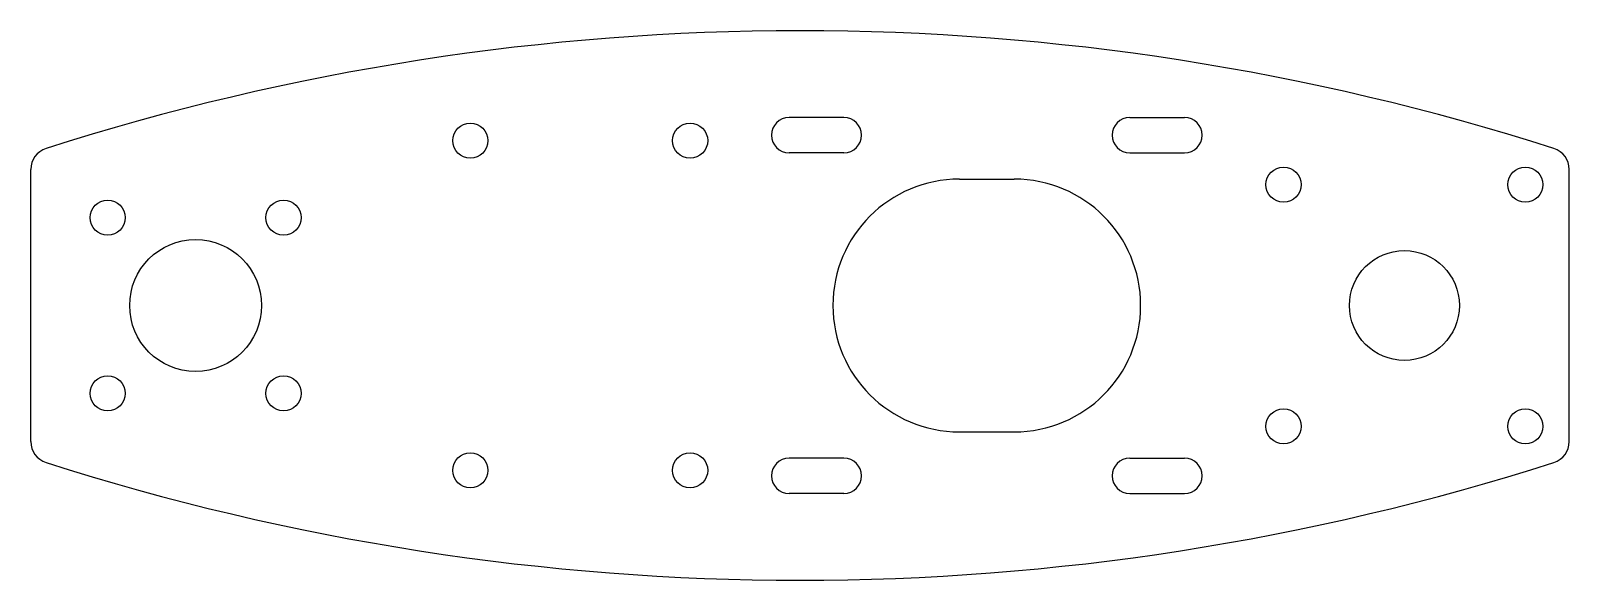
# Model space of a CAD drawing. Extents: x -70 to 70, y -25 to 25.
import ezdxf

# ---------------------------------------------------------------- set-up
doc = ezdxf.new("R2010")
doc.units = 0
doc.layers.add('VISIBLE', color=7, linetype='CONTINUOUS')

msp = doc.modelspace()

# ---------------------------------------------------------------- linework, layer by layer
at = {"layer": 'VISIBLE'}
for p, q in [((4, 17.1), (-1, 17.1)), ((30, 17.1), (35, 17.1)), ((4, 13.9), (-1, 13.9)), ((30, 13.9), (35, 13.9)), ((-70, -12.38), (-70, 12.38)), ((14.5, 11.5), (19.5, 11.5)), ((70, -12.38), (70, 12.38)), ((14.5, -11.5), (19.5, -11.5)), ((4, -13.9), (-1, -13.9)), ((30, -13.9), (35, -13.9)), ((4, -17.1), (-1, -17.1)), ((30, -17.1), (35, -17.1))]:
    msp.add_line(p, q, dxfattribs=at)
for centre, radius in [((-30, 15), 1.6), ((-10, 15), 1.6), ((44, 11), 1.6), ((66, 11), 1.6), ((-63, 8), 1.6), ((-47, 8), 1.6), ((-55, 0), 6), ((55, 0), 5), ((-63, -8), 1.6), ((-47, -8), 1.6), ((44, -11), 1.6), ((66, -11), 1.6), ((-30, -15), 1.6), ((-10, -15), 1.6)]:
    msp.add_circle(centre, radius, dxfattribs=at)
for centre, radius, start, end in [((0, -200), 225, 72.2459, 107.7541), ((-1, 15.5), 1.6, 90, 270), ((4, 15.5), 1.6, 270, 90), ((30, 15.5), 1.6, 90, 270), ((35, 15.5), 1.6, 270, 90), ((-68, 12.38), 2, 107.7541, 180), ((68, 12.38), 2, 0, 72.2459), ((14.5, 0), 11.5, 90, 270), ((19.5, 0), 11.5, 270, 90), ((-68, -12.38), 2, 180, 252.2459), ((68, -12.38), 2, 287.7541, 0), ((-1, -15.5), 1.6, 90, 270), ((4, -15.5), 1.6, 270, 90), ((30, -15.5), 1.6, 90, 270), ((35, -15.5), 1.6, 270, 90), ((0, 200), 225, 252.2459, 287.7541)]:
    msp.add_arc(centre, radius, start, end, dxfattribs=at)

doc.saveas('drawing.dxf')
